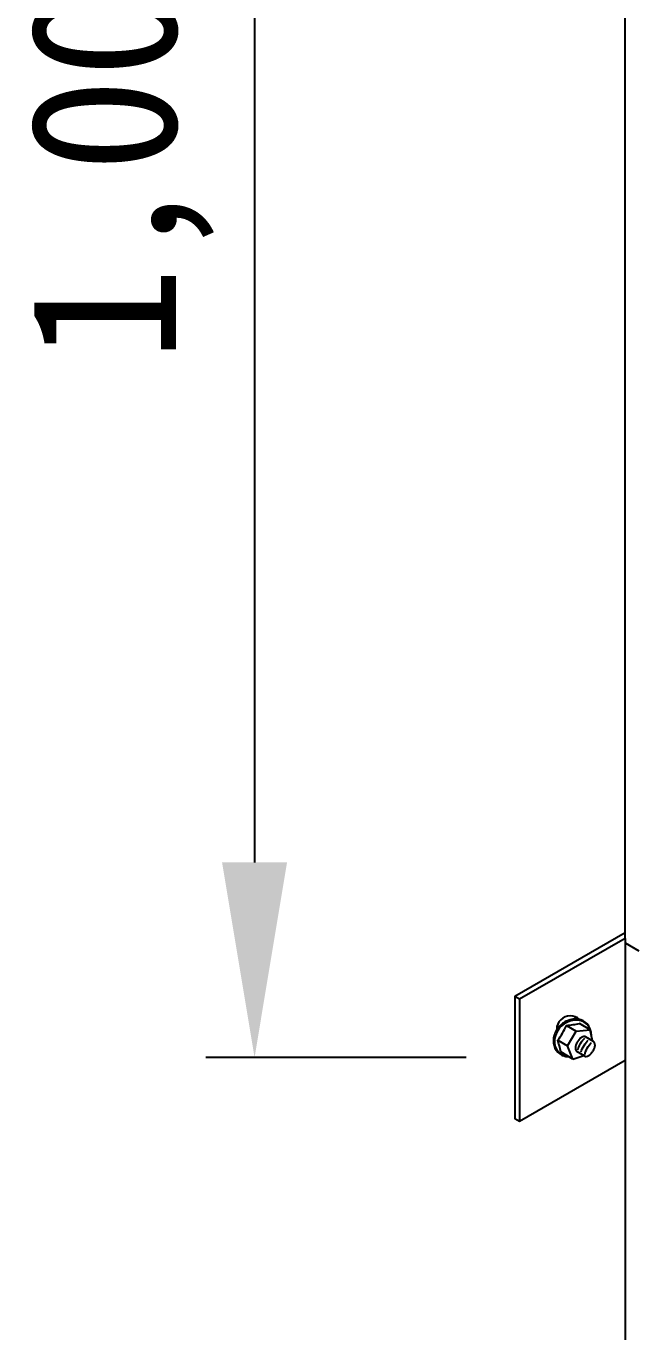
# Model space of a CAD drawing. Extents: x -8229 to 17635, y -14242 to -4883.
# Drawn here: x 2158 to 2407, y -11783 to -11247 of the extents above; entities that cross this region are included whole.
import ezdxf

# ---------------------------------------------------------------- set-up
doc = ezdxf.new("R2010")
doc.units = 0
doc.header["$LTSCALE"] = 100
doc.header["$MEASUREMENT"] = 0
doc.layers.get('0').update_dxf_attribs({"linetype": 'CONTINUOUS'})
doc.layers.get('Defpoints').update_dxf_attribs({"linetype": 'CONTINUOUS'})
doc.layers.add('TT-LEAL', color=1, linetype='CONTINUOUS')
doc.layers.add('TZ-TRAY', color=3, linetype='CONTINUOUS')
doc.styles.add('RXHS', font='GulimChe.ttf')
doc.dimstyles.new('D300', dxfattribs={"dimscale": 20, "dimtxt": 3, "dimasz": 2, "dimexe": 1, "dimexo": 1, "dimgap": 1, "dimtad": 1, "dimdec": 0, "dimdsep": 46, "dimtxsty": 'RXHS', "dimblk2": '_RXDOT', "dimcen": 3, "dimdle": 3, "dimclrd": 1, "dimclre": 1, "dimclrt": 3, "dimadec": 0, "dimazin": 0, "dimtfac": 1, "dimtdec": 0, "dimtix": 1, "dimtmove": 2, "dimatfit": 3, "dimfxl": 0, "dimtolj": 1, "dimtzin": 0, "dimarcsym": 0})

# ---------------------------------------------------------------- blocks, each defined once
blk = doc.blocks.new('*D8')
at = {"layer": 'Defpoints', "color": 0}
for p in [(2358.52, -10905.72), (2251.67, -11670.68), (2358.52, -11670.68)]:
    blk.add_point(p, dxfattribs=at)
at = {"layer": 'TT-LEAL', "color": 1, "lineweight": -2}
for p, q in [((2338.52, -10905.72), (2231.67, -10905.72)), ((2251.67, -10985.72), (2251.67, -11590.68)), ((2338.52, -11670.68), (2231.67, -11670.68))]:
    blk.add_line(p, q, dxfattribs=at)
at = {"layer": 'TT-LEAL', "color": 1}
for points in [[(2238.33, -10985.72), (2265, -10985.72), (2251.67, -10905.72)], [(2238.33, -11590.68), (2265, -11590.68), (2251.67, -11670.68)]]:
    blk.add_solid(points, dxfattribs=at)
at = {"layer": 'TT-LEAL', "color": 3, "insert": (2197.2, -11288.2), "char_height": 60, "attachment_point": 5, "rotation": 90, "style": 'RXHS'}
blk.add_mtext('\\A1;1,000', dxfattribs=at)
blk = doc.blocks.new('_RXDOT')
at = {"color": 0, "linetype": 'ByBlock'}
blk.add_line((-1, 0), (2, 0), dxfattribs=at)
at = {"color": 0, "linetype": 'ByBlock', "const_width": 0.5}
blk.add_lwpolyline([(-0.25, 0, 1), (0.25, 0, 1)], format="xyb", close=True, dxfattribs=at)

msp = doc.modelspace()

# ---------------------------------------------------------------- linework, layer by layer
at = {"layer": 'TZ-TRAY'}
for p, q in [((2403.82, -11621.83), (2403.82, -10805.52)), ((2403.82, -11623.61), (2409.48, -11626.88)), ((2379.75, -11657.57), (2383.76, -11659.94)), ((2389.55, -11659.3), (2385.15, -11656.7)), ((2375.76, -11659.1), (2375.76, -11659.37)), ((2376.2, -11663.59), (2380.21, -11665.95)), ((2380.21, -11665.95), (2383.76, -11659.94)), ((2383.76, -11659.94), (2389.55, -11659.3)), ((2390.91, -11664.18), (2387.62, -11662.23)), ((2390.52, -11663.92), (2389.55, -11659.3)), ((2382.45, -11671.33), (2377.44, -11668.37)), ((2382.45, -11671.33), (2380.21, -11665.95)), ((2387.34, -11670.18), (2383.99, -11668.19)), ((2382.45, -11671.33), (2386.97, -11669.93))]:
    msp.add_line(p, q, dxfattribs=at)
at = {"layer": 'TZ-TRAY', "flags": 128}
for points in [[(2403.82, -11619.53), (2358.52, -11645.68), (2358.52, -11695.68), (2360.52, -11696.83)], [(2403.82, -11621.83), (2360.52, -11646.83), (2360.52, -11696.83), (2403.82, -11671.83)], [(2403.82, -11621.84), (2403.82, -12799.44)], [(2360.52, -11646.83), (2358.52, -11645.68)]]:
    msp.add_lwpolyline(points, dxfattribs=at)
at = {"layer": 'TZ-TRAY'}
for centre, radius, start, end in [((2381.29, -11659.12), 5.53, 89.8391, 179.8391), ((2381.29, -11659.12), 5.53, 45.5505, 89.8391), ((2355.25, -11647.17), 26.62, 321.9158, 336.9924), ((2375.65, -11614.98), 42.79, 275.5027, 282.8269), ((2379.28, -11657.96), 5.53, 32.569, 47.8808), ((2379.28, -11657.96), 5.53, 32.569, 47.8808), ((2284.32, -11689.82), 95.55, 12.9731, 15.9351), ((2389.92, -11667.64), 6.58, 149.4541, 161.817), ((2389.92, -11667.64), 6.58, 137.0912, 149.4541), ((2388.17, -11666.01), 4.18, 121.5681, 137.0912), ((2387.29, -11664.59), 2.52, 97.5071, 121.5681), ((2387.1, -11663.11), 1.03, 59.4541, 97.5071), ((2387.1, -11663.11), 1.03, 59.1217, 59.4541), ((2390.37, -11665.05), 1.03, 59.4541, 59.7864), ((2390.37, -11665.05), 1.03, 21.4011, 59.4541), ((2385.98, -11666.82), 2.52, 177.3401, 201.4011), ((2387.64, -11666.89), 4.18, 161.817, 177.3401), ((2384.59, -11667.36), 1.03, 201.4011, 239.4541), ((2384.59, -11667.36), 1.03, 239.4541, 244.2853), ((2386.73, -11666.36), 4.18, 301.5681, 317.0912), ((2384.97, -11664.72), 6.58, 317.0912, 329.4541), ((2385.04, -11664.77), 6.58, 329.4541, 341.817), ((2387.32, -11665.52), 4.18, 341.817, 357.3401), ((2388.99, -11665.6), 2.52, 357.3401, 21.4011), ((2387.79, -11669.25), 1.03, 239.4541, 277.5071), ((2387.87, -11669.3), 1.03, 234.6228, 239.4541), ((2387.6, -11667.78), 2.52, 277.5071, 301.5681)]:
    msp.add_arc(centre, radius, start, end, dxfattribs=at)
msp.add_ellipse((2382.44, -11662.89), major_axis=(-5.99, -5.58), ratio=0.847403, start_param=2.454007, end_param=6.988372, dxfattribs=at)
at = {"layer": 'TZ-TRAY', "extrusion": (0, 0, -1)}
for centre, start_param, end_param in [((2386.34, -11665.51), 0.634827, 2.510715), ((2387.78, -11666.37), 0.661128, 2.519496), ((2386.34, -11665.51), 3.099332, 3.141593), ((2389.22, -11667.22), 0.599977, 2.467271)]:
    msp.add_ellipse(centre, major_axis=(-1.78, -3), ratio=0.280445, start_param=start_param, end_param=end_param, dxfattribs=at)
at = {"layer": 'TZ-TRAY'}
msp.add_open_spline([(2389.49, -11658.91), (2389.21, -11658.18), (2388.79, -11657.52), (2387.33, -11655.96), (2386.05, -11655.29), (2383.21, -11654.83), (2381.65, -11655.02), (2378.77, -11656.22), (2377.44, -11657.21), (2375.43, -11659.68), (2374.74, -11661.15), (2374.25, -11664.1), (2374.44, -11665.58), (2375.63, -11668.07), (2376.64, -11669.08), (2378.28, -11669.88), (2378.69, -11670.03), (2379.12, -11670.14)], degree=3, knots=[2.821499, 2.821499, 2.821499, 2.821499, 3.145042, 3.145042, 3.720912, 3.720912, 4.296781, 4.296781, 4.872651, 4.872651, 5.44852, 5.44852, 6.024389, 6.024389, 6.600259, 6.600259, 6.778555, 6.778555, 6.778555, 6.778555], dxfattribs=at)

# ---------------------------------------------------------------- dimensions: what is measured, and where the dimension line sits
at = {"layer": 'TT-LEAL'}
dim = msp.add_linear_dim(base=(2251.67, -11670.68), p1=(2358.52, -10905.72), p2=(2358.52, -11670.68), angle=90, text='1,000', dimstyle='D300', override={"dimasz": 4}, dxfattribs=at)
dim.commit()
dim.dimension.update_dxf_attribs({"geometry": '*D8', "text_midpoint": (2197.2, -11288.2)})

doc.saveas('drawing.dxf')
